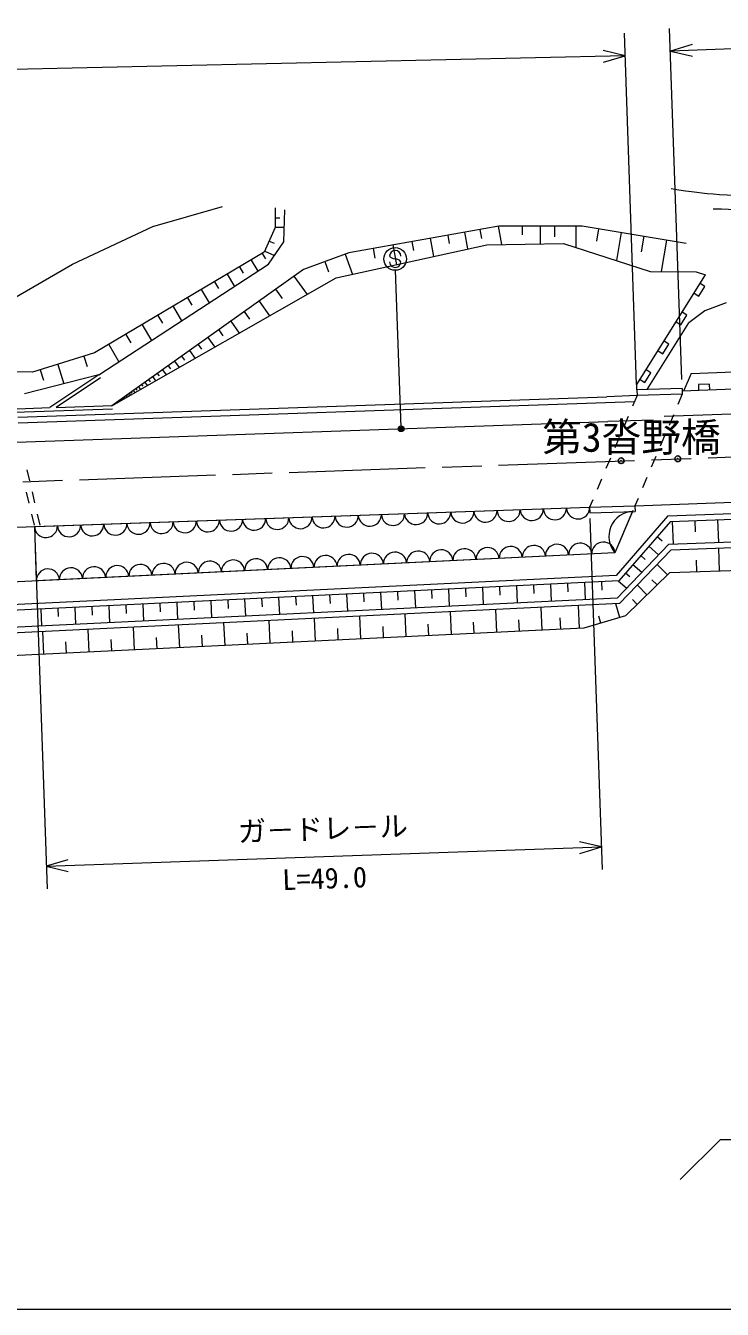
# Model space of a CAD drawing. Units: millimetres, scale not verified. Extents: x 40000 to 680000, y 20000 to 380000.
# Drawn here: x 286232 to 347674, y 205000 to 318306 of the extents above; entities that cross this region are included whole.
import ezdxf
from ezdxf.enums import TextEntityAlignment as Align

# ---------------------------------------------------------------- set-up
doc = ezdxf.new("R2010")
doc.units = ezdxf.units.MM
doc.header["$LTSCALE"] = 1000
doc.header["$PDMODE"] = 32
doc.header["$PDSIZE"] = 500
doc.linetypes.add('CHAIN', pattern=[18.5, 12, -1.5, 3.5, -1.5])
for name, color, linetype, lineweight in [('M-BGD', 7, 'Continuous', 13), ('M-BMK', 2, 'CHAIN', 13), ('M-STR-HTXT', 7, 'Continuous', 13), ('M-STR-STR1', 1, 'Continuous', 13), ('M-STR-STRC', 7, 'Continuous', 13), ('M-TTL-BAND', 7, 'Continuous', 13)]:
    doc.layers.add(name, color=color, linetype=linetype, lineweight=lineweight)
doc.layers.add('M-OTRS', color=6, linetype='Continuous')
doc.styles.add('@ＭＳ ゴシック', font='')
doc.styles.add('ＭＳ ゴシック', font='')
doc.styles.get('@ＭＳ ゴシック').set_extended_font_data('@MS Gothic')
doc.styles.get('ＭＳ ゴシック').set_extended_font_data('MS Gothic')

msp = doc.modelspace()

# ---------------------------------------------------------------- linework, layer by layer
at = {"layer": 'M-BGD'}
for p, q in [((297458, 300571), (303603, 302358)), ((308223, 302228), (308223, 300484)), ((309007, 299220), (309095, 302053)), ((290354, 297259), (297458, 300571)), ((308223, 300484), (307264, 298305)), ((308223, 301339), (308635, 301339)), ((308223, 300514), (309047, 300514)), ((327963, 300618), (314739, 298267)), ((326292, 300321), (326436, 299514)), ((327905, 300608), (328192, 298995)), ((335310, 300618), (327963, 300618)), ((330032, 300618), (330032, 299836)), ((331596, 300618), (331596, 299054)), ((332867, 300618), (332867, 299679)), ((334743, 300618), (334743, 298741)), ((344478, 299090), (335310, 300618)), ((336755, 300377), (336574, 299292)), ((307656, 297259), (309007, 299220)), ((307697, 299288), (308134, 299096)), ((320294, 299255), (320438, 298449)), ((321906, 299541), (322192, 297930)), ((323453, 299816), (323585, 299074)), ((324937, 300080), (325201, 298595)), ((338751, 300044), (338340, 297579)), ((340747, 299712), (340516, 298331)), ((342742, 299379), (342280, 296607)), ((307264, 298305), (292315, 289414)), ((307095, 298204), (307388, 297711)), ((307312, 298414), (308187, 298029)), ((314739, 298267), (310743, 296798)), ((313623, 296034), (326905, 298972)), ((314403, 298143), (315062, 296352)), ((316867, 298645), (317022, 297771)), ((318616, 298956), (318927, 297207)), ((326905, 298972), (333664, 299090)), ((333664, 299090), (341304, 296621)), ((284819, 294034), (290354, 297259)), ((292675, 287483), (307656, 297259)), ((305080, 297006), (305399, 296469)), ((306109, 297618), (306695, 296632)), ((312612, 297485), (312941, 296589)), ((318424, 297852), (318324, 297970)), ((318668, 297713), (318424, 297852)), ((318969, 297710), (318668, 297713)), ((319214, 297598), (318969, 297710)), ((319320, 297462), (319214, 297598)), ((310743, 296798), (293816, 284749)), ((293816, 284749), (313623, 296034)), ((304006, 296368), (304645, 295294)), ((309896, 296195), (311053, 294570)), ((319337, 282870), (318854, 296712)), ((340144, 286629), (346199, 296323)), ((341304, 296621), (345360, 296563)), ((345360, 296563), (346199, 296323)), ((301717, 295006), (302412, 293837)), ((302886, 295701), (303234, 295117)), ((308271, 295038), (308850, 294226)), ((345186, 294702), (345610, 294437)), ((345610, 294437), (346140, 295285)), ((346140, 295285), (345716, 295550)), ((299225, 293524), (299982, 292251)), ((300498, 294281), (300876, 293645)), ((306810, 293998), (307745, 292685)), ((344137, 286087), (571340, 294015)), ((348015, 293846), (346123, 293141)), ((297897, 292734), (298309, 292041)), ((305497, 293063), (305964, 292407)), ((344021, 291893), (344550, 292741)), ((344550, 292741), (344126, 293006)), ((346123, 293141), (344728, 292081)), ((296512, 291910), (297336, 290525)), ((303255, 291467), (303632, 290937)), ((304316, 292223), (305071, 291162)), ((341041, 286179), (344728, 292081)), ((343597, 292158), (344021, 291893)), ((344923, 287616), (460846, 291661)), ((293558, 290153), (294455, 288645)), ((295066, 291050), (295515, 290296)), ((301443, 290178), (301748, 289749)), ((302301, 290788), (302911, 289931)), ((342431, 289348), (342961, 290196)), ((342961, 290196), (342537, 290461)), ((292315, 289414), (286823, 287714)), ((291370, 289121), (291652, 288208)), ((299979, 289136), (300226, 288789)), ((300672, 289629), (301165, 288936)), ((342007, 289613), (342431, 289348)), ((287512, 287927), (287794, 287014)), ((289059, 288406), (289588, 286695)), ((298293, 287936), (298615, 287483)), ((298796, 288294), (298995, 288014)), ((299356, 288693), (299755, 288133)), ((341372, 287652), (340948, 287917)), ((342556, 283831), (458395, 287873)), ((286823, 287714), (283119, 287758)), ((292675, 287483), (286117, 285809)), ((292675, 287483), (288365, 284595)), ((292842, 287234), (288934, 284615)), ((296739, 286830), (296950, 286534)), ((297068, 287064), (297198, 286881)), ((297434, 287324), (297694, 286958)), ((297840, 287614), (298001, 287387)), ((340418, 287069), (340842, 286804)), ((340842, 286804), (341372, 287652)), ((344923, 287616), (344276, 286092)), ((346558, 286672), (345559, 286637)), ((346576, 286172), (346558, 286672)), ((285544, 283742), (337493, 285555)), ((294936, 285547), (294981, 285484)), ((295062, 285636), (295152, 285510)), ((295203, 285736), (295258, 285658)), ((295358, 285847), (295469, 285691)), ((295532, 285970), (295601, 285874)), ((295725, 286108), (295862, 285915)), ((295939, 286261), (296024, 286141)), ((296178, 286430), (296348, 286192)), ((296444, 286620), (296549, 286472)), ((340150, 285648), (337493, 285555)), ((340132, 286148), (340144, 286629)), ((345559, 286637), (345576, 286137)), ((284768, 284470), (288365, 284595)), ((285278, 284187), (293894, 284488)), ((285561, 283243), (339934, 285140)), ((288934, 284615), (293884, 284788)), ((293816, 284749), (293816, 284749)), ((293816, 284749), (293816, 284749)), ((293816, 284749), (293816, 284749)), ((293816, 284749), (293816, 284749)), ((293816, 284749), (293816, 284749)), ((293816, 284749), (293816, 284749)), ((293816, 284749), (293816, 284749)), ((293816, 284749), (293816, 284749)), ((293816, 284749), (293816, 284749)), ((293816, 284749), (293816, 284749)), ((293816, 284749), (293816, 284749)), ((293816, 284749), (293816, 284749)), ((293816, 284749), (293816, 284749)), ((293816, 284749), (293816, 284749)), ((293816, 284749), (293816, 284749)), ((293816, 284749), (293816, 284749)), ((293816, 284749), (293816, 284749)), ((293816, 284749), (293816, 284749)), ((293816, 284749), (293816, 284749)), ((293816, 284749), (293816, 284749)), ((293816, 284749), (293816, 284749)), ((293816, 284749), (293816, 284749)), ((293816, 284749), (293816, 284749)), ((293816, 284749), (293816, 284749)), ((293816, 284749), (293816, 284749)), ((293816, 284749), (293816, 284749)), ((293816, 284749), (293816, 284749)), ((293816, 284749), (293816, 284749)), ((293816, 284749), (293816, 284749)), ((293816, 284749), (293816, 284749)), ((293816, 284749), (293816, 284749)), ((293816, 284749), (293816, 284749)), ((293816, 284749), (293816, 284749)), ((293817, 284750), (293818, 284750)), ((293817, 284750), (293817, 284750)), ((293817, 284750), (293817, 284750)), ((293817, 284750), (293817, 284750)), ((293817, 284750), (293817, 284750)), ((293817, 284750), (293817, 284750)), ((293817, 284750), (293817, 284750)), ((293817, 284750), (293817, 284750)), ((293817, 284750), (293817, 284750)), ((293817, 284750), (293817, 284750)), ((293817, 284750), (293817, 284750)), ((293817, 284750), (293817, 284749)), ((293817, 284749), (293817, 284749)), ((293817, 284749), (293817, 284749)), ((293817, 284749), (293817, 284749)), ((293817, 284749), (293817, 284749)), ((293818, 284751), (293818, 284751)), ((293818, 284751), (293818, 284750)), ((293818, 284750), (293818, 284750)), ((293818, 284750), (293818, 284750)), ((293818, 284750), (293818, 284750)), ((293819, 284752), (293820, 284751)), ((293819, 284751), (293819, 284751)), ((293819, 284751), (293819, 284751)), ((293819, 284751), (293819, 284751)), ((293820, 284752), (293820, 284752)), ((293820, 284752), (293820, 284752)), ((293821, 284753), (293821, 284752)), ((293821, 284752), (293821, 284752)), ((293822, 284754), (293823, 284753)), ((293822, 284753), (293822, 284753)), ((293823, 284754), (293823, 284754)), ((293824, 284755), (293824, 284754)), ((293825, 284755), (293825, 284755)), ((293826, 284756), (293826, 284755)), ((293827, 284757), (293827, 284756)), ((293828, 284757), (293829, 284756)), ((293829, 284758), (293830, 284758)), ((293830, 284759), (293831, 284758)), ((293832, 284760), (293833, 284760)), ((293834, 284762), (293835, 284760)), ((293836, 284763), (293837, 284762)), ((293838, 284765), (293840, 284763)), ((293840, 284766), (293841, 284765)), ((293843, 284768), (293845, 284766)), ((293846, 284771), (293847, 284769)), ((293850, 284773), (293852, 284770)), ((293853, 284776), (293855, 284773)), ((293857, 284779), (293860, 284774)), ((293862, 284782), (293864, 284779)), ((293867, 284786), (293871, 284780)), ((293873, 284790), (293875, 284786)), ((293879, 284794), (293884, 284788)), ((293886, 284799), (293889, 284795)), ((293894, 284805), (293900, 284797)), ((293903, 284811), (293907, 284806)), ((293913, 284818), (293920, 284808)), ((293924, 284826), (293928, 284820)), ((293936, 284834), (293944, 284822)), ((293949, 284844), (293955, 284836)), ((293964, 284855), (293975, 284840)), ((293981, 284866), (293987, 284857)), ((293999, 284880), (294012, 284861)), ((294020, 284894), (294028, 284883)), ((294043, 284910), (294059, 284888)), ((294068, 284929), (294078, 284914)), ((294097, 284949), (294117, 284920)), ((294128, 284971), (294141, 284954)), ((294163, 284996), (294188, 284961)), ((294202, 285024), (294218, 285002)), ((294246, 285055), (294276, 285011)), ((294294, 285089), (294313, 285062)), ((294348, 285127), (294386, 285074)), ((294407, 285170), (294431, 285137)), ((294474, 285217), (294521, 285151)), ((294548, 285270), (294577, 285229)), ((294630, 285328), (294689, 285246)), ((294721, 285394), (294758, 285343)), ((294823, 285466), (294896, 285364)), ((238550, 279901), (337570, 283357)), ((341568, 283496), (337570, 283357)), ((339965, 275936), (542043, 282987)), ((286337, 279093), (286565, 278120)), ((286284, 277128), (286512, 276155)), ((286794, 277146), (287022, 276173)), ((240890, 272478), (335967, 275796)), ((286997, 274087), (335967, 275796)), ((339788, 275518), (338201, 271781)), ((339749, 275428), (338201, 271781)), ((342863, 275036), (363389, 275752)), ((286741, 275181), (286969, 274208)), ((287250, 275199), (287478, 274225)), ((342863, 275036), (338298, 269783)), ((343098, 274544), (338536, 269294)), ((342951, 272538), (419847, 275221)), ((343098, 274544), (363406, 275253)), ((343171, 272045), (419874, 274721)), ((343258, 274550), (343328, 272551)), ((345257, 274619), (345292, 273620)), ((347256, 274689), (347325, 272690)), ((286997, 274087), (287164, 269300)), ((341939, 273210), (342370, 272836)), ((342951, 272538), (338395, 267785)), ((343171, 272045), (338619, 267296)), ((341190, 272349), (342052, 271600)), ((347429, 270192), (347359, 272191)), ((338201, 271781), (260539, 268006)), ((338201, 271781), (287164, 269300)), ((340477, 271527), (340868, 271187)), ((345430, 270123), (345395, 271122)), ((338298, 269783), (260636, 266008)), ((343038, 270039), (339143, 266202)), ((339147, 269998), (339503, 269688)), ((339796, 270744), (340579, 270064)), ((342833, 269837), (341931, 270752)), ((343038, 270039), (363813, 270764)), ((338536, 269294), (260721, 265511)), ((323523, 268564), (323596, 267066)), ((325021, 268637), (325057, 267888)), ((326519, 268710), (326592, 267212)), ((328018, 268783), (328054, 268034)), ((329516, 268856), (329589, 267357)), ((331014, 268928), (331050, 268179)), ((332512, 269001), (332585, 267503)), ((334010, 269074), (334047, 268325)), ((335509, 269147), (335582, 267649)), ((337007, 269220), (337043, 268471)), ((338528, 269286), (339240, 268667)), ((341029, 268060), (340179, 268924)), ((341918, 268936), (341467, 269393)), ((338395, 267785), (263636, 264151)), ((301049, 267472), (301086, 266723)), ((302548, 267545), (302620, 266046)), ((304046, 267617), (304082, 266868)), ((305544, 267690), (305617, 266192)), ((307042, 267763), (307079, 267014)), ((308541, 267836), (308613, 266338)), ((310039, 267909), (310075, 267160)), ((311537, 267982), (311610, 266483)), ((313035, 268054), (313072, 267305)), ((314533, 268127), (314606, 266629)), ((316032, 268200), (316068, 267451)), ((317530, 268273), (317603, 266775)), ((319028, 268346), (319065, 267597)), ((320526, 268419), (320599, 266920)), ((322025, 268491), (322061, 267742)), ((340166, 267210), (339741, 267641)), ((338619, 267296), (263660, 263652)), ((287565, 266816), (287638, 265318)), ((289064, 266889), (289100, 266140)), ((290562, 266962), (290635, 265464)), ((292060, 267035), (292096, 266286)), ((293558, 267108), (293631, 265609)), ((295056, 267181), (295093, 266431)), ((296555, 267253), (296628, 265755)), ((298053, 267326), (298089, 266577)), ((299551, 267399), (299624, 265901)), ((319795, 264378), (319697, 266376)), ((323790, 264573), (323693, 266570)), ((327785, 264767), (327688, 266764)), ((331780, 264961), (331683, 266959)), ((335076, 265121), (334979, 267119)), ((338627, 266053), (338274, 267279)), ((335447, 265139), (280170, 262452)), ((295823, 263213), (295726, 265211)), ((299818, 263407), (299721, 265405)), ((303813, 263601), (303716, 265599)), ((307809, 263796), (307712, 265793)), ((311804, 263990), (311707, 265988)), ((315799, 264184), (315702, 266182)), ((317797, 264281), (317748, 265280)), ((321792, 264475), (321744, 265474)), ((325787, 264670), (325739, 265668)), ((329783, 264864), (329734, 265863)), ((333428, 265041), (333380, 266040)), ((339143, 266202), (335447, 265139)), ((336973, 265578), (336797, 266191)), ((287832, 262825), (287735, 264822)), ((291828, 263019), (291730, 265016)), ((293825, 263116), (293777, 264115)), ((297821, 263310), (297772, 264309)), ((301816, 263504), (301767, 264503)), ((305811, 263699), (305763, 264697)), ((309806, 263893), (309758, 264892)), ((313802, 264087), (313753, 265086)), ((289830, 262922), (289781, 263921))]:
    msp.add_line(p, q, dxfattribs=at)
for centre, radius in [((318819, 297711), 1000), ((319342, 282720), 150), ((319342, 282720), 120), ((319342, 282720), 90), ((319342, 282720), 60), ((319342, 282720), 30)]:
    msp.add_circle(centre, radius, dxfattribs=at)
for centre, radius, start, end in [((318824, 297966), 500, 359.55488, 179.55488), ((318820, 297466), 500, 179.55488, 359.55488), ((322704, 275354), 1021, 183.16759, 0.82931), ((324744, 275425), 1021, 183.16759, 0.82931), ((326785, 275496), 1021, 183.16759, 0.82931), ((328825, 275568), 1021, 183.16759, 0.82931), ((330866, 275639), 1021, 183.16759, 0.82931), ((332906, 275710), 1021, 183.16759, 0.82931), ((334946, 275781), 1021, 183.16759, 0.82931), ((339878, 273221), 2210, 93.34272, 220.65419), ((290057, 274215), 1021, 183.16759, 0.82931), ((292098, 274286), 1021, 183.16759, 0.82931), ((294138, 274357), 1021, 183.16759, 0.82931), ((296178, 274428), 1021, 183.16759, 0.82931), ((298219, 274500), 1021, 183.16759, 0.82931), ((300259, 274571), 1021, 183.16759, 0.82931), ((302300, 274642), 1021, 183.16759, 0.82931), ((304340, 274713), 1021, 183.16759, 0.82931), ((306381, 274784), 1021, 183.16759, 0.82931), ((308421, 274856), 1021, 183.16759, 0.82931), ((310461, 274927), 1021, 183.16759, 0.82931), ((312502, 274998), 1021, 183.16759, 0.82931), ((314542, 275069), 1021, 183.16759, 0.82931), ((316583, 275140), 1021, 183.16759, 0.82931), ((318623, 275212), 1021, 183.16759, 0.82931), ((320663, 275283), 1021, 183.16759, 0.82931), ((288017, 274144), 1021, 183.16759, 0.82931), ((320850, 270915), 1022, 4.0132, 181.55284), ((322891, 271015), 1022, 4.0132, 181.55284), ((324933, 271114), 1022, 4.0132, 181.55284), ((326974, 271213), 1022, 4.0132, 181.55284), ((329016, 271312), 1022, 4.0132, 181.55284), ((331057, 271412), 1022, 4.0132, 181.55284), ((333099, 271511), 1022, 4.0132, 181.55284), ((335140, 271610), 1022, 4.0132, 181.55284), ((337182, 271709), 1022, 4.0132, 181.55284), ((298393, 269824), 1022, 4.0132, 181.55284), ((300435, 269923), 1022, 4.0132, 181.55284), ((302476, 270022), 1022, 4.0132, 181.55284), ((304518, 270121), 1022, 4.0132, 181.55284), ((306559, 270221), 1022, 4.0132, 181.55284), ((308601, 270320), 1022, 4.0132, 181.55284), ((310642, 270419), 1022, 4.0132, 181.55284), ((312684, 270518), 1022, 4.0132, 181.55284), ((314725, 270618), 1022, 4.0132, 181.55284), ((316767, 270717), 1022, 4.0132, 181.55284), ((318808, 270816), 1022, 4.0132, 181.55284), ((288186, 269328), 1022, 4.0132, 181.55284), ((290228, 269427), 1022, 4.0132, 181.55284), ((292269, 269526), 1022, 4.0132, 181.55284), ((294310, 269625), 1022, 4.0132, 181.55284), ((296352, 269724), 1022, 4.0132, 181.55284)]:
    msp.add_arc(centre, radius, start, end, dxfattribs=at)
for points in [[(343160, 303932), (345166, 303616), (345760, 303531), (347440, 303414), (349310, 303283), (350364, 303389), (352239, 303370), (353742, 303355), (354583, 303311), (356086, 303327), (357911, 303346), (358932, 303414), (360755, 303500), (362445, 303580), (363389, 303673), (365078, 303759), (367070, 303861), (368185, 303974), (370179, 303976), (372190, 303977), (373320, 303933), (375324, 303759), (377070, 303608), (378035, 303401), (379776, 303197), (381851, 302955), (383005, 302628), (385094, 302635), (387029, 302642), (388100, 302926), (390022, 303154), (391442, 303323), (392257, 303318), (393653, 303630), (394925, 303914), (395576, 304317), (396852, 304581), (398003, 304818), (398670, 304817), (399835, 304970), (401490, 305188), (402408, 305397), (404072, 305532), (405873, 305677), (406890, 305652), (408697, 305661), (410031, 305669), (410779, 305660), (412112, 305618), (413903, 305562), (414906, 305515), (416695, 305402), (418572, 305284), (419619, 305163), (421493, 305013), (423199, 304876), (424151, 304763), (425860, 304667), (427984, 304548), (429179, 304565), (431307, 304538), (432607, 304521), (433338, 304450), (434635, 304538), (436012, 304630), (436768, 304836), (438137, 305013), (440330, 305297), (441568, 305385), (443757, 305705), (445674, 305985), (446771, 306063), (448642, 306569), (450555, 307087), (451254, 307399), (453397, 308342)], [(455472, 307909), (453868, 307169), (453409, 306970), (452057, 306440), (450332, 305764), (449368, 305335), (447561, 304927), (446012, 304576), (445117, 304517), (443541, 304321), (441418, 304057), (440231, 303853), (438094, 303759), (436272, 303680), (435248, 303766), (433425, 303759), (431213, 303752), (429972, 303626), (427762, 303716), (425814, 303795), (424738, 304076), (422790, 304148), (421052, 304213), (420075, 304078), (418338, 304148), (417085, 304199), (416389, 304325), (415139, 304408), (413722, 304502), (412925, 304503), (411507, 304581), (410139, 304656), (409376, 304778), (408006, 304797), (406721, 304815), (405998, 304795), (404720, 304667), (403151, 304510), (402278, 304334), (400743, 303976), (399510, 303688), (398845, 303425), (397630, 303068), (396718, 302800), (396226, 302575), (395296, 302376), (393743, 302043), (392859, 301892), (391276, 301771), (389794, 301657), (388958, 301685), (387471, 301684), (385951, 301684), (385097, 301672), (383581, 301771), (381986, 301875), (381110, 302114), (379517, 302246), (377411, 302422), (376225, 302433), (374113, 302506), (372274, 302569), (371242, 302568), (369401, 302549), (364939, 302504), (362447, 302214), (357988, 302030), (356671, 301976), (355934, 301916), (354616, 301900), (353316, 301886), (352588, 301951), (351288, 301987), (349565, 302034), (349026, 302051), (346878, 302117)]]:
    msp.add_open_spline(points, degree=3, knots=[0, 0, 0, 0, 1, 1, 1, 2, 2, 2, 3, 3, 3, 4, 4, 4, 5, 5, 5, 6, 6, 6, 7, 7, 7, 8, 8, 8, 9, 9, 9, 10, 10, 10, 11, 11, 11, 12, 12, 12, 13, 13, 13, 14, 14, 14, 15, 15, 15, 16, 16, 16, 17, 17, 17, 18, 18, 18, 19, 19, 19, 20, 20, 20, 21, 21, 21, 22, 22, 22, 23, 23, 23, 24, 24, 24, 25, 25, 25, 25], dxfattribs=at)
for p in [(319342, 282720), (338747, 279906), (343744, 280080)]:
    msp.add_point(p, dxfattribs=at)
at = {"layer": 'M-BMK'}
msp.add_line((272482, 277583), (370922, 281018), dxfattribs=at)
at = {"layer": 'M-OTRS'}
for p in [(338747, 279906), (343744, 280080)]:
    msp.add_point(p, dxfattribs=at)
at = {"layer": 'M-STR-HTXT'}
for p, q in [((340115, 286647), (339034, 317632)), ((339103, 315633), (186767, 312297)), ((339103, 315633), (337161, 316108)), ((337183, 315073), (339103, 315633)), ((347500, 220000), (343964, 216464)), ((347500, 220000), (350000, 220000))]:
    msp.add_line(p, q, dxfattribs=at)
at = {"layer": 'M-STR-STR1'}
for p, q in [((340150, 285648), (339759, 284727)), ((344130, 286287), (340132, 286148)), ((340132, 286148), (340150, 285648)), ((344147, 285787), (340150, 285648)), ((344147, 285787), (343756, 284867)), ((344130, 286287), (344147, 285787)), ((339368, 283807), (338977, 282886)), ((343366, 283946), (342975, 283026)), ((338587, 281966), (338196, 281045)), ((342584, 282105), (342193, 281185)), ((337805, 280125), (337414, 279204)), ((341803, 280264), (341412, 279344)), ((337024, 278284), (336633, 277363)), ((341021, 278423), (340630, 277503)), ((340240, 276582), (339965, 275936)), ((336242, 276443), (335967, 275796)), ((335967, 275796), (339965, 275936)), ((335967, 275796), (335985, 275296)), ((335985, 275296), (339982, 275436)), ((339965, 275936), (339982, 275436))]:
    msp.add_line(p, q, dxfattribs=at)
at = {"layer": 'M-STR-STRC'}
for p, q in [((456222, 320016), (343090, 316069)), ((344102, 287087), (343021, 318068)), ((345003, 316654), (343090, 316069)), ((343090, 316069), (345039, 315619)), ((336002, 274797), (337083, 243815)), ((287032, 273088), (288113, 242107)), ((337014, 245814), (335065, 246264)), ((288043, 244106), (337014, 245814)), ((335101, 245230), (337014, 245814)), ((289956, 244690), (288043, 244106)), ((288043, 244106), (289992, 243656))]:
    msp.add_line(p, q, dxfattribs=at)
at = {"layer": 'M-TTL-BAND'}
msp.add_line((40000, 205000), (579000, 205000), dxfattribs=at)

# ---------------------------------------------------------------- texts
at = {"layer": 'M-BGD', "style": 'ＭＳ ゴシック'}
msp.add_text('第3沓野橋', height=2566, dxfattribs=at).set_placement((339659, 279927), align=Align.BOTTOM_CENTER)
at = {"layer": 'M-STR-STRC', "style": 'ＭＳ ゴシック'}
msp.add_text('ガ－ドレ－ル', height=1833, rotation=1.998, dxfattribs=at).set_placement((312494, 245959), align=Align.BOTTOM_CENTER)
at = {"layer": 'M-STR-STRC', "style": '@ＭＳ ゴシック'}
msp.add_text('L=49.0', height=1833, rotation=1.998, dxfattribs=at).set_placement((312563, 243960), align=Align.TOP_CENTER)

doc.saveas('drawing.dxf')
